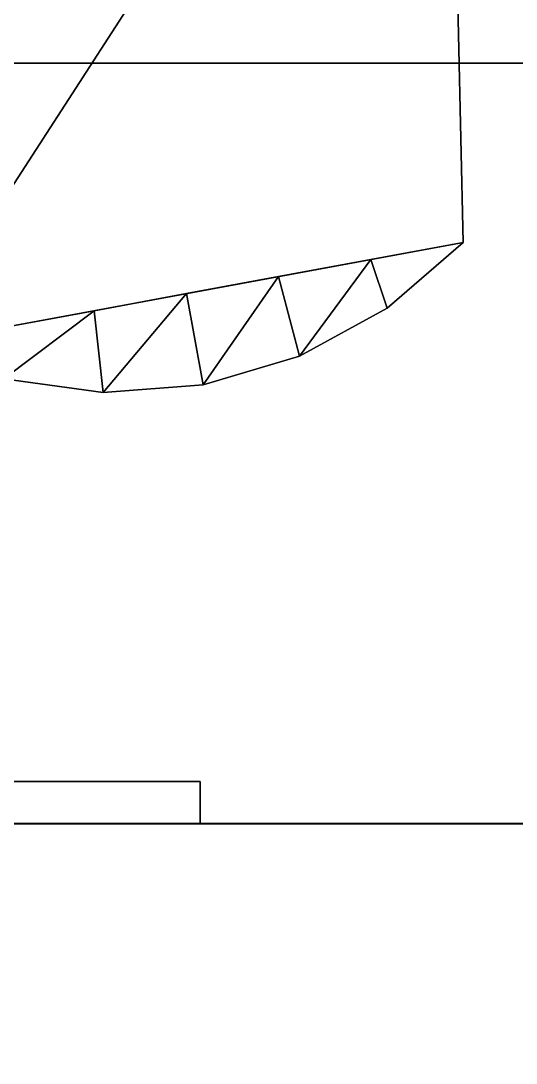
# Model space of a CAD drawing. Extents: x -469 to 3226, y 1395 to 4288.
# Drawn here: x 351.43 to 363.15, y 3552.36 to 3577.02 of the extents above; entities that cross this region are included whole.
import ezdxf

# ---------------------------------------------------------------- set-up
doc = ezdxf.new("R2010")
doc.units = 0
for name, color, linetype in [('LAYER0', 7, 'CONTINUOUS'), ('LAYER1', 7, 'CONTINUOUS'), ('LAYER339', 9, 'CONTINUOUS'), ('LAYER43', 7, 'CONTINUOUS'), ('LAYER44', 7, 'CONTINUOUS'), ('LAYER54', 9, 'CONTINUOUS'), ('LAYER55', 253, 'CONTINUOUS'), ('LAYER57', 28, 'CONTINUOUS'), ('LAYER58', 253, 'CONTINUOUS'), ('LAYER60', 28, 'CONTINUOUS'), ('LAYER61', 253, 'CONTINUOUS'), ('LAYER63', 28, 'CONTINUOUS'), ('LAYER64', 253, 'CONTINUOUS'), ('LAYER66', 28, 'CONTINUOUS'), ('LAYER67', 253, 'CONTINUOUS'), ('LAYER69', 28, 'CONTINUOUS')]:
    doc.layers.add(name, color=color, linetype=linetype)

msp = doc.modelspace()

# ---------------------------------------------------------------- linework, layer by layer
at = {"layer": 'LAYER0', "invisible_edges": 1}
for points in [[(3116.174, 4288.024, -5), (-468.8259, 1395.024, -5), (-468.8259, 4288.024, -5), (3116.174, 4288.024, -5)], [(-468.8259, 1395.024, -5), (3116.174, 4288.024, -5), (3116.174, 1395.024, -5), (-468.8259, 1395.024, -5)], [(3116.174, 1395.024), (-468.8259, 4288.024), (-468.8259, 1395.024), (3116.174, 1395.024)], [(-468.8259, 4288.024), (3116.174, 1395.024), (3116.174, 4288.024), (-468.8259, 4288.024)]]:
    msp.add_3dface(points, dxfattribs=at)
at = {"layer": 'LAYER339', "invisible_edges": 1}
for points in [[(2086.174, 3576.024, 2440), (236.1741, 3576.024, 2380), (236.1741, 3576.024, 2440), (2086.174, 3576.024, 2440)], [(236.1741, 3576.024, 2380), (2086.174, 3576.024, 2440), (2086.174, 3576.024, 2380), (236.1741, 3576.024, 2380)], [(2086.174, 3558.024, 2380), (236.1741, 3576.024, 2380), (2086.174, 3576.024, 2380), (2086.174, 3558.024, 2380)], [(236.1741, 3576.024, 2380), (2086.174, 3558.024, 2380), (236.1741, 3558.024, 2380), (236.1741, 3576.024, 2380)], [(236.1741, 3558.024, 2440), (2086.174, 3576.024, 2440), (236.1741, 3576.024, 2440), (236.1741, 3558.024, 2440)], [(2086.174, 3576.024, 2440), (236.1741, 3558.024, 2440), (2086.174, 3558.024, 2440), (2086.174, 3576.024, 2440)], [(2086.174, 3558.024, 2380), (236.1741, 3558.024, 2440), (236.1741, 3558.024, 2380), (2086.174, 3558.024, 2380)], [(236.1741, 3558.024, 2440), (2086.174, 3558.024, 2380), (2086.174, 3558.024, 2440), (236.1741, 3558.024, 2440)]]:
    msp.add_3dface(points, dxfattribs=at)
at = {"layer": 'LAYER43', "invisible_edges": 1}
for points in [[(-235.8259, 4138.023, 2379), (778.1741, 3558.023, 2379), (778.1741, 4138.023, 2379), (-235.8259, 4138.023, 2379)], [(778.1741, 3558.023, 2379), (-235.8259, 4138.023, 2379), (-235.8259, 3558.023, 2379), (778.1741, 3558.023, 2379)], [(-235.8259, 3558.023, 2361), (778.1741, 4138.023, 2361), (778.1741, 3558.023, 2361), (-235.8259, 3558.023, 2361)], [(778.1741, 4138.023, 2361), (-235.8259, 3558.023, 2361), (-235.8259, 4138.023, 2361), (778.1741, 4138.023, 2361)], [(-235.8259, 3558.023, 2361), (778.1741, 3558.023, 2379), (-235.8259, 3558.023, 2379), (-235.8259, 3558.023, 2361)], [(778.1741, 3558.023, 2379), (-235.8259, 3558.023, 2361), (778.1741, 3558.023, 2361), (778.1741, 3558.023, 2379)]]:
    msp.add_3dface(points, dxfattribs=at)
at = {"layer": 'LAYER44', "invisible_edges": 1}
for points in [[(778.1741, 4138.023, 80), (-235.8259, 3558.023, 80), (-235.8259, 4138.023, 80), (778.1741, 4138.023, 80)], [(-235.8259, 3558.023, 80), (778.1741, 4138.023, 80), (778.1741, 3558.023, 80), (-235.8259, 3558.023, 80)], [(778.1741, 3558.023, 98), (-235.8259, 4138.023, 98), (-235.8259, 3558.023, 98), (778.1741, 3558.023, 98)], [(-235.8259, 4138.023, 98), (778.1741, 3558.023, 98), (778.1741, 4138.023, 98), (-235.8259, 4138.023, 98)], [(778.1741, 3558.023, 98), (-235.8259, 3558.023, 80), (778.1741, 3558.023, 80), (778.1741, 3558.023, 98)], [(-235.8259, 3558.023, 80), (778.1741, 3558.023, 98), (-235.8259, 3558.023, 98), (-235.8259, 3558.023, 80)]]:
    msp.add_3dface(points, dxfattribs=at)
at = {"layer": 'LAYER54', "invisible_edges": 1}
for points in [[(794.1718, 3558.022, 83), (318.1718, 3558.022, 2377), (794.1718, 3558.022, 2377), (794.1718, 3558.022, 83)], [(318.1718, 3558.022, 2377), (794.1718, 3558.022, 83), (318.1718, 3558.022, 83), (318.1718, 3558.022, 2377)], [(794.1718, 3558.022, 83), (318.1718, 3540.022, 83), (318.1718, 3558.022, 83), (794.1718, 3558.022, 83)], [(318.1718, 3540.022, 83), (794.1718, 3558.022, 83), (794.1718, 3540.022, 83), (318.1718, 3540.022, 83)], [(794.1718, 3540.022, 2377), (318.1718, 3558.022, 2377), (318.1718, 3540.022, 2377), (794.1718, 3540.022, 2377)], [(318.1718, 3558.022, 2377), (794.1718, 3540.022, 2377), (794.1718, 3558.022, 2377), (318.1718, 3558.022, 2377)]]:
    msp.add_3dface(points, dxfattribs=at)
at = {"layer": 'LAYER55'}
for points in [[(348.7991, 3569.357, 189.7), (361.8991, 3571.778, 189.7), (361.5081, 3589.012, 189.7), (348.7991, 3569.357, 189.7)], [(348.7991, 3589.012, 189.7), (348.7991, 3569.357, 189.7), (361.5081, 3589.012, 189.7), (348.7991, 3589.012, 189.7)], [(348.7991, 3569.357, 176.3), (361.5081, 3589.012, 176.3), (361.8991, 3571.778, 176.3), (348.7991, 3569.357, 176.3)], [(348.7991, 3589.012, 176.3), (361.5081, 3589.012, 176.3), (348.7991, 3569.357, 176.3), (348.7991, 3589.012, 176.3)], [(361.5081, 3589.012, 189.7), (361.8991, 3571.778, 189.7), (361.8991, 3571.778, 176.3), (361.5081, 3589.012, 189.7)], [(361.5081, 3589.012, 176.3), (361.5081, 3589.012, 189.7), (361.8991, 3571.778, 176.3), (361.5081, 3589.012, 176.3)], [(361.8991, 3571.778, 189.7), (359.7158, 3571.374, 189.7), (360.104, 3570.226, 189.7), (361.8991, 3571.778, 189.7)], [(361.8991, 3571.778, 176.3), (360.104, 3570.226, 176.3), (359.7158, 3571.374, 176.3), (361.8991, 3571.778, 176.3)], [(361.8991, 3571.778, 189.7), (360.104, 3570.226, 189.7), (360.104, 3570.226, 176.3), (361.8991, 3571.778, 189.7)], [(361.8991, 3571.778, 176.3), (361.8991, 3571.778, 189.7), (360.104, 3570.226, 176.3), (361.8991, 3571.778, 176.3)], [(359.7158, 3571.374, 189.7), (357.5324, 3570.971, 189.7), (358.0224, 3569.086, 189.7), (359.7158, 3571.374, 189.7)], [(359.7158, 3571.374, 176.3), (358.0224, 3569.086, 176.3), (357.5324, 3570.971, 176.3), (359.7158, 3571.374, 176.3)], [(360.104, 3570.226, 189.7), (359.7158, 3571.374, 189.7), (358.0224, 3569.086, 189.7), (360.104, 3570.226, 189.7)], [(360.104, 3570.226, 176.3), (358.0224, 3569.086, 176.3), (359.7158, 3571.374, 176.3), (360.104, 3570.226, 176.3)], [(357.5324, 3570.971, 189.7), (355.3491, 3570.567, 189.7), (355.7477, 3568.41, 189.7), (357.5324, 3570.971, 189.7)], [(357.5324, 3570.971, 176.3), (355.7477, 3568.41, 176.3), (355.3491, 3570.567, 176.3), (357.5324, 3570.971, 176.3)], [(358.0224, 3569.086, 189.7), (357.5324, 3570.971, 189.7), (355.7477, 3568.41, 189.7), (358.0224, 3569.086, 189.7)], [(358.0224, 3569.086, 176.3), (355.7477, 3568.41, 176.3), (357.5324, 3570.971, 176.3), (358.0224, 3569.086, 176.3)], [(355.3491, 3570.567, 189.7), (353.1658, 3570.164, 189.7), (353.3816, 3568.229, 189.7), (355.3491, 3570.567, 189.7)], [(355.3491, 3570.567, 176.3), (353.3816, 3568.229, 176.3), (353.1658, 3570.164, 176.3), (355.3491, 3570.567, 176.3)], [(355.7477, 3568.41, 189.7), (355.3491, 3570.567, 189.7), (353.3816, 3568.229, 189.7), (355.7477, 3568.41, 189.7)], [(355.7477, 3568.41, 176.3), (353.3816, 3568.229, 176.3), (355.3491, 3570.567, 176.3), (355.7477, 3568.41, 176.3)], [(353.1658, 3570.164, 189.7), (350.9824, 3569.76, 189.7), (351.0303, 3568.549, 189.7), (353.1658, 3570.164, 189.7)], [(353.1658, 3570.164, 176.3), (351.0303, 3568.549, 176.3), (350.9824, 3569.76, 176.3), (353.1658, 3570.164, 176.3)], [(353.3816, 3568.229, 189.7), (353.1658, 3570.164, 189.7), (351.0303, 3568.549, 189.7), (353.3816, 3568.229, 189.7)], [(353.3816, 3568.229, 176.3), (351.0303, 3568.549, 176.3), (353.1658, 3570.164, 176.3), (353.3816, 3568.229, 176.3)], [(360.104, 3570.226, 189.7), (358.0224, 3569.086, 189.7), (358.0224, 3569.086, 176.3), (360.104, 3570.226, 189.7)], [(360.104, 3570.226, 176.3), (360.104, 3570.226, 189.7), (358.0224, 3569.086, 176.3), (360.104, 3570.226, 176.3)], [(358.0224, 3569.086, 189.7), (355.7477, 3568.41, 189.7), (355.7477, 3568.41, 176.3), (358.0224, 3569.086, 189.7)], [(358.0224, 3569.086, 176.3), (358.0224, 3569.086, 189.7), (355.7477, 3568.41, 176.3), (358.0224, 3569.086, 176.3)], [(353.3816, 3568.229, 189.7), (351.0303, 3568.549, 189.7), (351.0303, 3568.549, 176.3), (353.3816, 3568.229, 189.7)], [(353.3816, 3568.229, 176.3), (353.3816, 3568.229, 189.7), (351.0303, 3568.549, 176.3), (353.3816, 3568.229, 176.3)], [(355.7477, 3568.41, 189.7), (353.3816, 3568.229, 189.7), (353.3816, 3568.229, 176.3), (355.7477, 3568.41, 189.7)], [(355.7477, 3568.41, 176.3), (355.7477, 3568.41, 189.7), (353.3816, 3568.229, 176.3), (355.7477, 3568.41, 176.3)]]:
    msp.add_3dface(points, dxfattribs=at)
at = {"layer": 'LAYER57'}
for points in [[(355.6736, 3559.022, 162), (337.6736, 3559.022, 162), (337.6736, 3559.022, 162), (355.6736, 3559.022, 162)], [(355.6736, 3559.022, 204), (337.6736, 3559.022, 204), (337.6736, 3559.022, 204), (355.6736, 3559.022, 204)], [(337.6736, 3559.022, 162), (337.6736, 3558.022, 162), (355.6736, 3558.022, 162), (355.6736, 3559.022, 162)], [(337.6736, 3559.022, 204), (337.6736, 3558.022, 204), (355.6736, 3558.022, 204), (355.6736, 3559.022, 204)], [(355.6736, 3559.022, 204), (355.6736, 3558.022, 204), (355.6736, 3559.022, 204)], [(355.6736, 3558.022, 162), (355.6736, 3558.022, 204), (355.6736, 3559.022, 204), (355.6736, 3559.022, 162)], [(355.6736, 3558.022, 162), (337.6736, 3558.022, 162), (337.6736, 3558.022, 204), (355.6736, 3558.022, 204)]]:
    msp.add_3dface(points, dxfattribs=at)
for points, invisible_edges in [([(355.6736, 3559.022, 162), (350.6736, 3559.022, 174), (337.6736, 3559.022, 174), (337.6736, 3559.022, 162)], 1), ([(355.6736, 3559.022, 204), (350.6736, 3559.022, 192), (337.6736, 3559.022, 192), (337.6736, 3559.022, 204)], 1), ([(355.6736, 3559.022, 204), (355.6736, 3559.022, 162), (350.6736, 3559.022, 174), (350.6736, 3559.022, 192)], 10)]:
    msp.add_3dface(points, dxfattribs=dict(at, invisible_edges=invisible_edges))
at = {"layer": 'LAYER58'}
for points in [[(348.7991, 3569.357, 713.2), (361.8991, 3571.778, 713.2), (361.5081, 3589.012, 713.2), (348.7991, 3569.357, 713.2)], [(348.7991, 3589.012, 713.2), (348.7991, 3569.357, 713.2), (361.5081, 3589.012, 713.2), (348.7991, 3589.012, 713.2)], [(348.7991, 3569.357, 699.8), (361.5081, 3589.012, 699.8), (361.8991, 3571.778, 699.8), (348.7991, 3569.357, 699.8)], [(348.7991, 3589.012, 699.8), (361.5081, 3589.012, 699.8), (348.7991, 3569.357, 699.8), (348.7991, 3589.012, 699.8)], [(361.5081, 3589.012, 713.2), (361.8991, 3571.778, 713.2), (361.8991, 3571.778, 699.8), (361.5081, 3589.012, 713.2)], [(361.5081, 3589.012, 699.8), (361.5081, 3589.012, 713.2), (361.8991, 3571.778, 699.8), (361.5081, 3589.012, 699.8)], [(361.8991, 3571.778, 713.2), (359.7158, 3571.374, 713.2), (360.104, 3570.226, 713.2), (361.8991, 3571.778, 713.2)], [(361.8991, 3571.778, 699.8), (360.104, 3570.226, 699.8), (359.7158, 3571.374, 699.8), (361.8991, 3571.778, 699.8)], [(361.8991, 3571.778, 713.2), (360.104, 3570.226, 713.2), (360.104, 3570.226, 699.8), (361.8991, 3571.778, 713.2)], [(361.8991, 3571.778, 699.8), (361.8991, 3571.778, 713.2), (360.104, 3570.226, 699.8), (361.8991, 3571.778, 699.8)], [(359.7158, 3571.374, 713.2), (357.5324, 3570.971, 713.2), (358.0224, 3569.086, 713.2), (359.7158, 3571.374, 713.2)], [(359.7158, 3571.374, 699.8), (358.0224, 3569.086, 699.8), (357.5324, 3570.971, 699.8), (359.7158, 3571.374, 699.8)], [(360.104, 3570.226, 713.2), (359.7158, 3571.374, 713.2), (358.0224, 3569.086, 713.2), (360.104, 3570.226, 713.2)], [(360.104, 3570.226, 699.8), (358.0224, 3569.086, 699.8), (359.7158, 3571.374, 699.8), (360.104, 3570.226, 699.8)], [(357.5324, 3570.971, 713.2), (355.3491, 3570.567, 713.2), (355.7477, 3568.41, 713.2), (357.5324, 3570.971, 713.2)], [(357.5324, 3570.971, 699.8), (355.7477, 3568.41, 699.8), (355.3491, 3570.567, 699.8), (357.5324, 3570.971, 699.8)], [(358.0224, 3569.086, 713.2), (357.5324, 3570.971, 713.2), (355.7477, 3568.41, 713.2), (358.0224, 3569.086, 713.2)], [(358.0224, 3569.086, 699.8), (355.7477, 3568.41, 699.8), (357.5324, 3570.971, 699.8), (358.0224, 3569.086, 699.8)], [(355.3491, 3570.567, 713.2), (353.1658, 3570.164, 713.2), (353.3816, 3568.229, 713.2), (355.3491, 3570.567, 713.2)], [(355.3491, 3570.567, 699.8), (353.3816, 3568.229, 699.8), (353.1658, 3570.164, 699.8), (355.3491, 3570.567, 699.8)], [(355.7477, 3568.41, 713.2), (355.3491, 3570.567, 713.2), (353.3816, 3568.229, 713.2), (355.7477, 3568.41, 713.2)], [(355.7477, 3568.41, 699.8), (353.3816, 3568.229, 699.8), (355.3491, 3570.567, 699.8), (355.7477, 3568.41, 699.8)], [(353.1658, 3570.164, 713.2), (350.9824, 3569.76, 713.2), (351.0303, 3568.549, 713.2), (353.1658, 3570.164, 713.2)], [(353.1658, 3570.164, 699.8), (351.0303, 3568.549, 699.8), (350.9824, 3569.76, 699.8), (353.1658, 3570.164, 699.8)], [(353.3816, 3568.229, 713.2), (353.1658, 3570.164, 713.2), (351.0303, 3568.549, 713.2), (353.3816, 3568.229, 713.2)], [(353.3816, 3568.229, 699.8), (351.0303, 3568.549, 699.8), (353.1658, 3570.164, 699.8), (353.3816, 3568.229, 699.8)], [(360.104, 3570.226, 713.2), (358.0224, 3569.086, 713.2), (358.0224, 3569.086, 699.8), (360.104, 3570.226, 713.2)], [(360.104, 3570.226, 699.8), (360.104, 3570.226, 713.2), (358.0224, 3569.086, 699.8), (360.104, 3570.226, 699.8)], [(358.0224, 3569.086, 713.2), (355.7477, 3568.41, 713.2), (355.7477, 3568.41, 699.8), (358.0224, 3569.086, 713.2)], [(358.0224, 3569.086, 699.8), (358.0224, 3569.086, 713.2), (355.7477, 3568.41, 699.8), (358.0224, 3569.086, 699.8)], [(353.3816, 3568.229, 713.2), (351.0303, 3568.549, 713.2), (351.0303, 3568.549, 699.8), (353.3816, 3568.229, 713.2)], [(353.3816, 3568.229, 699.8), (353.3816, 3568.229, 713.2), (351.0303, 3568.549, 699.8), (353.3816, 3568.229, 699.8)], [(355.7477, 3568.41, 713.2), (353.3816, 3568.229, 713.2), (353.3816, 3568.229, 699.8), (355.7477, 3568.41, 713.2)], [(355.7477, 3568.41, 699.8), (355.7477, 3568.41, 713.2), (353.3816, 3568.229, 699.8), (355.7477, 3568.41, 699.8)]]:
    msp.add_3dface(points, dxfattribs=at)
at = {"layer": 'LAYER60'}
for points in [[(355.6736, 3559.022, 685.5), (337.6736, 3559.022, 685.5), (337.6736, 3559.022, 685.5), (355.6736, 3559.022, 685.5)], [(355.6736, 3559.022, 727.5), (337.6736, 3559.022, 727.5), (337.6736, 3559.022, 727.5), (355.6736, 3559.022, 727.5)], [(337.6736, 3559.022, 685.5), (337.6736, 3558.022, 685.5), (355.6736, 3558.022, 685.5), (355.6736, 3559.022, 685.5)], [(337.6736, 3559.022, 727.5), (337.6736, 3558.022, 727.5), (355.6736, 3558.022, 727.5), (355.6736, 3559.022, 727.5)], [(355.6736, 3559.022, 727.5), (355.6736, 3558.022, 727.5), (355.6736, 3559.022, 727.5)], [(355.6736, 3558.022, 685.5), (355.6736, 3558.022, 727.5), (355.6736, 3559.022, 727.5), (355.6736, 3559.022, 685.5)], [(355.6736, 3558.022, 685.5), (337.6736, 3558.022, 685.5), (337.6736, 3558.022, 727.5), (355.6736, 3558.022, 727.5)]]:
    msp.add_3dface(points, dxfattribs=at)
for points, invisible_edges in [([(355.6736, 3559.022, 685.5), (350.6736, 3559.022, 697.5), (337.6736, 3559.022, 697.5), (337.6736, 3559.022, 685.5)], 1), ([(355.6736, 3559.022, 727.5), (350.6736, 3559.022, 715.5), (337.6736, 3559.022, 715.5), (337.6736, 3559.022, 727.5)], 1), ([(355.6736, 3559.022, 727.5), (355.6736, 3559.022, 685.5), (350.6736, 3559.022, 697.5), (350.6736, 3559.022, 715.5)], 10)]:
    msp.add_3dface(points, dxfattribs=dict(at, invisible_edges=invisible_edges))
at = {"layer": 'LAYER61'}
for points in [[(348.7991, 3569.357, 1236.7), (361.8991, 3571.778, 1236.7), (361.5081, 3589.012, 1236.7), (348.7991, 3569.357, 1236.7)], [(348.7991, 3589.012, 1236.7), (348.7991, 3569.357, 1236.7), (361.5081, 3589.012, 1236.7), (348.7991, 3589.012, 1236.7)], [(348.7991, 3569.357, 1223.3), (361.5081, 3589.012, 1223.3), (361.8991, 3571.778, 1223.3), (348.7991, 3569.357, 1223.3)], [(348.7991, 3589.012, 1223.3), (361.5081, 3589.012, 1223.3), (348.7991, 3569.357, 1223.3), (348.7991, 3589.012, 1223.3)], [(361.5081, 3589.012, 1236.7), (361.8991, 3571.778, 1236.7), (361.8991, 3571.778, 1223.3), (361.5081, 3589.012, 1236.7)], [(361.5081, 3589.012, 1223.3), (361.5081, 3589.012, 1236.7), (361.8991, 3571.778, 1223.3), (361.5081, 3589.012, 1223.3)], [(361.8991, 3571.778, 1236.7), (359.7158, 3571.374, 1236.7), (360.104, 3570.226, 1236.7), (361.8991, 3571.778, 1236.7)], [(361.8991, 3571.778, 1223.3), (360.104, 3570.226, 1223.3), (359.7158, 3571.374, 1223.3), (361.8991, 3571.778, 1223.3)], [(361.8991, 3571.778, 1236.7), (360.104, 3570.226, 1236.7), (360.104, 3570.226, 1223.3), (361.8991, 3571.778, 1236.7)], [(361.8991, 3571.778, 1223.3), (361.8991, 3571.778, 1236.7), (360.104, 3570.226, 1223.3), (361.8991, 3571.778, 1223.3)], [(359.7158, 3571.374, 1236.7), (357.5324, 3570.971, 1236.7), (358.0224, 3569.086, 1236.7), (359.7158, 3571.374, 1236.7)], [(359.7158, 3571.374, 1223.3), (358.0224, 3569.086, 1223.3), (357.5324, 3570.971, 1223.3), (359.7158, 3571.374, 1223.3)], [(360.104, 3570.226, 1236.7), (359.7158, 3571.374, 1236.7), (358.0224, 3569.086, 1236.7), (360.104, 3570.226, 1236.7)], [(360.104, 3570.226, 1223.3), (358.0224, 3569.086, 1223.3), (359.7158, 3571.374, 1223.3), (360.104, 3570.226, 1223.3)], [(357.5324, 3570.971, 1236.7), (355.3491, 3570.567, 1236.7), (355.7477, 3568.41, 1236.7), (357.5324, 3570.971, 1236.7)], [(357.5324, 3570.971, 1223.3), (355.7477, 3568.41, 1223.3), (355.3491, 3570.567, 1223.3), (357.5324, 3570.971, 1223.3)], [(358.0224, 3569.086, 1236.7), (357.5324, 3570.971, 1236.7), (355.7477, 3568.41, 1236.7), (358.0224, 3569.086, 1236.7)], [(358.0224, 3569.086, 1223.3), (355.7477, 3568.41, 1223.3), (357.5324, 3570.971, 1223.3), (358.0224, 3569.086, 1223.3)], [(355.3491, 3570.567, 1236.7), (353.1658, 3570.164, 1236.7), (353.3816, 3568.229, 1236.7), (355.3491, 3570.567, 1236.7)], [(355.3491, 3570.567, 1223.3), (353.3816, 3568.229, 1223.3), (353.1658, 3570.164, 1223.3), (355.3491, 3570.567, 1223.3)], [(355.7477, 3568.41, 1236.7), (355.3491, 3570.567, 1236.7), (353.3816, 3568.229, 1236.7), (355.7477, 3568.41, 1236.7)], [(355.7477, 3568.41, 1223.3), (353.3816, 3568.229, 1223.3), (355.3491, 3570.567, 1223.3), (355.7477, 3568.41, 1223.3)], [(353.1658, 3570.164, 1236.7), (350.9824, 3569.76, 1236.7), (351.0303, 3568.549, 1236.7), (353.1658, 3570.164, 1236.7)], [(353.1658, 3570.164, 1223.3), (351.0303, 3568.549, 1223.3), (350.9824, 3569.76, 1223.3), (353.1658, 3570.164, 1223.3)], [(353.3816, 3568.229, 1236.7), (353.1658, 3570.164, 1236.7), (351.0303, 3568.549, 1236.7), (353.3816, 3568.229, 1236.7)], [(353.3816, 3568.229, 1223.3), (351.0303, 3568.549, 1223.3), (353.1658, 3570.164, 1223.3), (353.3816, 3568.229, 1223.3)], [(360.104, 3570.226, 1236.7), (358.0224, 3569.086, 1236.7), (358.0224, 3569.086, 1223.3), (360.104, 3570.226, 1236.7)], [(360.104, 3570.226, 1223.3), (360.104, 3570.226, 1236.7), (358.0224, 3569.086, 1223.3), (360.104, 3570.226, 1223.3)], [(358.0224, 3569.086, 1236.7), (355.7477, 3568.41, 1236.7), (355.7477, 3568.41, 1223.3), (358.0224, 3569.086, 1236.7)], [(358.0224, 3569.086, 1223.3), (358.0224, 3569.086, 1236.7), (355.7477, 3568.41, 1223.3), (358.0224, 3569.086, 1223.3)], [(353.3816, 3568.229, 1236.7), (351.0303, 3568.549, 1236.7), (351.0303, 3568.549, 1223.3), (353.3816, 3568.229, 1236.7)], [(353.3816, 3568.229, 1223.3), (353.3816, 3568.229, 1236.7), (351.0303, 3568.549, 1223.3), (353.3816, 3568.229, 1223.3)], [(355.7477, 3568.41, 1236.7), (353.3816, 3568.229, 1236.7), (353.3816, 3568.229, 1223.3), (355.7477, 3568.41, 1236.7)], [(355.7477, 3568.41, 1223.3), (355.7477, 3568.41, 1236.7), (353.3816, 3568.229, 1223.3), (355.7477, 3568.41, 1223.3)]]:
    msp.add_3dface(points, dxfattribs=at)
at = {"layer": 'LAYER63'}
for points in [[(355.6736, 3559.022, 1209), (337.6736, 3559.022, 1209), (337.6736, 3559.022, 1209), (355.6736, 3559.022, 1209)], [(355.6736, 3559.022, 1251), (337.6736, 3559.022, 1251), (337.6736, 3559.022, 1251), (355.6736, 3559.022, 1251)], [(337.6736, 3559.022, 1209), (337.6736, 3558.022, 1209), (355.6736, 3558.022, 1209), (355.6736, 3559.022, 1209)], [(337.6736, 3559.022, 1251), (337.6736, 3558.022, 1251), (355.6736, 3558.022, 1251), (355.6736, 3559.022, 1251)], [(355.6736, 3559.022, 1251), (355.6736, 3558.022, 1251), (355.6736, 3559.022, 1251)], [(355.6736, 3558.022, 1209), (355.6736, 3558.022, 1251), (355.6736, 3559.022, 1251), (355.6736, 3559.022, 1209)], [(355.6736, 3558.022, 1209), (337.6736, 3558.022, 1209), (337.6736, 3558.022, 1251), (355.6736, 3558.022, 1251)]]:
    msp.add_3dface(points, dxfattribs=at)
for points, invisible_edges in [([(355.6736, 3559.022, 1209), (350.6736, 3559.022, 1221), (337.6736, 3559.022, 1221), (337.6736, 3559.022, 1209)], 1), ([(355.6736, 3559.022, 1251), (350.6736, 3559.022, 1239), (337.6736, 3559.022, 1239), (337.6736, 3559.022, 1251)], 1), ([(355.6736, 3559.022, 1251), (355.6736, 3559.022, 1209), (350.6736, 3559.022, 1221), (350.6736, 3559.022, 1239)], 10)]:
    msp.add_3dface(points, dxfattribs=dict(at, invisible_edges=invisible_edges))
at = {"layer": 'LAYER64'}
for points in [[(348.7991, 3569.357, 1760.2), (361.8991, 3571.778, 1760.2), (361.5081, 3589.012, 1760.2), (348.7991, 3569.357, 1760.2)], [(348.7991, 3589.012, 1760.2), (348.7991, 3569.357, 1760.2), (361.5081, 3589.012, 1760.2), (348.7991, 3589.012, 1760.2)], [(348.7991, 3569.357, 1746.8), (361.5081, 3589.012, 1746.8), (361.8991, 3571.778, 1746.8), (348.7991, 3569.357, 1746.8)], [(348.7991, 3589.012, 1746.8), (361.5081, 3589.012, 1746.8), (348.7991, 3569.357, 1746.8), (348.7991, 3589.012, 1746.8)], [(361.5081, 3589.012, 1760.2), (361.8991, 3571.778, 1760.2), (361.8991, 3571.778, 1746.8), (361.5081, 3589.012, 1760.2)], [(361.5081, 3589.012, 1746.8), (361.5081, 3589.012, 1760.2), (361.8991, 3571.778, 1746.8), (361.5081, 3589.012, 1746.8)], [(361.8991, 3571.778, 1760.2), (359.7158, 3571.374, 1760.2), (360.104, 3570.226, 1760.2), (361.8991, 3571.778, 1760.2)], [(361.8991, 3571.778, 1746.8), (360.104, 3570.226, 1746.8), (359.7158, 3571.374, 1746.8), (361.8991, 3571.778, 1746.8)], [(361.8991, 3571.778, 1760.2), (360.104, 3570.226, 1760.2), (360.104, 3570.226, 1746.8), (361.8991, 3571.778, 1760.2)], [(361.8991, 3571.778, 1746.8), (361.8991, 3571.778, 1760.2), (360.104, 3570.226, 1746.8), (361.8991, 3571.778, 1746.8)], [(359.7158, 3571.374, 1760.2), (357.5324, 3570.971, 1760.2), (358.0224, 3569.086, 1760.2), (359.7158, 3571.374, 1760.2)], [(359.7158, 3571.374, 1746.8), (358.0224, 3569.086, 1746.8), (357.5324, 3570.971, 1746.8), (359.7158, 3571.374, 1746.8)], [(360.104, 3570.226, 1760.2), (359.7158, 3571.374, 1760.2), (358.0224, 3569.086, 1760.2), (360.104, 3570.226, 1760.2)], [(360.104, 3570.226, 1746.8), (358.0224, 3569.086, 1746.8), (359.7158, 3571.374, 1746.8), (360.104, 3570.226, 1746.8)], [(357.5324, 3570.971, 1760.2), (355.3491, 3570.567, 1760.2), (355.7477, 3568.41, 1760.2), (357.5324, 3570.971, 1760.2)], [(357.5324, 3570.971, 1746.8), (355.7477, 3568.41, 1746.8), (355.3491, 3570.567, 1746.8), (357.5324, 3570.971, 1746.8)], [(358.0224, 3569.086, 1760.2), (357.5324, 3570.971, 1760.2), (355.7477, 3568.41, 1760.2), (358.0224, 3569.086, 1760.2)], [(358.0224, 3569.086, 1746.8), (355.7477, 3568.41, 1746.8), (357.5324, 3570.971, 1746.8), (358.0224, 3569.086, 1746.8)], [(355.3491, 3570.567, 1760.2), (353.1658, 3570.164, 1760.2), (353.3816, 3568.229, 1760.2), (355.3491, 3570.567, 1760.2)], [(355.3491, 3570.567, 1746.8), (353.3816, 3568.229, 1746.8), (353.1658, 3570.164, 1746.8), (355.3491, 3570.567, 1746.8)], [(355.7477, 3568.41, 1760.2), (355.3491, 3570.567, 1760.2), (353.3816, 3568.229, 1760.2), (355.7477, 3568.41, 1760.2)], [(355.7477, 3568.41, 1746.8), (353.3816, 3568.229, 1746.8), (355.3491, 3570.567, 1746.8), (355.7477, 3568.41, 1746.8)], [(353.1658, 3570.164, 1760.2), (350.9824, 3569.76, 1760.2), (351.0303, 3568.549, 1760.2), (353.1658, 3570.164, 1760.2)], [(353.1658, 3570.164, 1746.8), (351.0303, 3568.549, 1746.8), (350.9824, 3569.76, 1746.8), (353.1658, 3570.164, 1746.8)], [(353.3816, 3568.229, 1760.2), (353.1658, 3570.164, 1760.2), (351.0303, 3568.549, 1760.2), (353.3816, 3568.229, 1760.2)], [(353.3816, 3568.229, 1746.8), (351.0303, 3568.549, 1746.8), (353.1658, 3570.164, 1746.8), (353.3816, 3568.229, 1746.8)], [(360.104, 3570.226, 1760.2), (358.0224, 3569.086, 1760.2), (358.0224, 3569.086, 1746.8), (360.104, 3570.226, 1760.2)], [(360.104, 3570.226, 1746.8), (360.104, 3570.226, 1760.2), (358.0224, 3569.086, 1746.8), (360.104, 3570.226, 1746.8)], [(358.0224, 3569.086, 1760.2), (355.7477, 3568.41, 1760.2), (355.7477, 3568.41, 1746.8), (358.0224, 3569.086, 1760.2)], [(358.0224, 3569.086, 1746.8), (358.0224, 3569.086, 1760.2), (355.7477, 3568.41, 1746.8), (358.0224, 3569.086, 1746.8)], [(353.3816, 3568.229, 1760.2), (351.0303, 3568.549, 1760.2), (351.0303, 3568.549, 1746.8), (353.3816, 3568.229, 1760.2)], [(353.3816, 3568.229, 1746.8), (353.3816, 3568.229, 1760.2), (351.0303, 3568.549, 1746.8), (353.3816, 3568.229, 1746.8)], [(355.7477, 3568.41, 1760.2), (353.3816, 3568.229, 1760.2), (353.3816, 3568.229, 1746.8), (355.7477, 3568.41, 1760.2)], [(355.7477, 3568.41, 1746.8), (355.7477, 3568.41, 1760.2), (353.3816, 3568.229, 1746.8), (355.7477, 3568.41, 1746.8)]]:
    msp.add_3dface(points, dxfattribs=at)
at = {"layer": 'LAYER66'}
for points in [[(355.6736, 3559.022, 1732.5), (337.6736, 3559.022, 1732.5), (337.6736, 3559.022, 1732.5), (355.6736, 3559.022, 1732.5)], [(355.6736, 3559.022, 1774.5), (337.6736, 3559.022, 1774.5), (337.6736, 3559.022, 1774.5), (355.6736, 3559.022, 1774.5)], [(337.6736, 3559.022, 1732.5), (337.6736, 3558.022, 1732.5), (355.6736, 3558.022, 1732.5), (355.6736, 3559.022, 1732.5)], [(337.6736, 3559.022, 1774.5), (337.6736, 3558.022, 1774.5), (355.6736, 3558.022, 1774.5), (355.6736, 3559.022, 1774.5)], [(355.6736, 3559.022, 1774.5), (355.6736, 3558.022, 1774.5), (355.6736, 3559.022, 1774.5)], [(355.6736, 3558.022, 1732.5), (355.6736, 3558.022, 1774.5), (355.6736, 3559.022, 1774.5), (355.6736, 3559.022, 1732.5)], [(355.6736, 3558.022, 1732.5), (337.6736, 3558.022, 1732.5), (337.6736, 3558.022, 1774.5), (355.6736, 3558.022, 1774.5)]]:
    msp.add_3dface(points, dxfattribs=at)
for points, invisible_edges in [([(355.6736, 3559.022, 1732.5), (350.6736, 3559.022, 1744.5), (337.6736, 3559.022, 1744.5), (337.6736, 3559.022, 1732.5)], 1), ([(355.6736, 3559.022, 1774.5), (350.6736, 3559.022, 1762.5), (337.6736, 3559.022, 1762.5), (337.6736, 3559.022, 1774.5)], 1), ([(355.6736, 3559.022, 1774.5), (355.6736, 3559.022, 1732.5), (350.6736, 3559.022, 1744.5), (350.6736, 3559.022, 1762.5)], 10)]:
    msp.add_3dface(points, dxfattribs=dict(at, invisible_edges=invisible_edges))
at = {"layer": 'LAYER67'}
for points in [[(348.7991, 3569.357, 2283.7), (361.8991, 3571.778, 2283.7), (361.5081, 3589.012, 2283.7), (348.7991, 3569.357, 2283.7)], [(348.7991, 3589.012, 2283.7), (348.7991, 3569.357, 2283.7), (361.5081, 3589.012, 2283.7), (348.7991, 3589.012, 2283.7)], [(348.7991, 3569.357, 2270.3), (361.5081, 3589.012, 2270.3), (361.8991, 3571.778, 2270.3), (348.7991, 3569.357, 2270.3)], [(348.7991, 3589.012, 2270.3), (361.5081, 3589.012, 2270.3), (348.7991, 3569.357, 2270.3), (348.7991, 3589.012, 2270.3)], [(361.5081, 3589.012, 2283.7), (361.8991, 3571.778, 2283.7), (361.8991, 3571.778, 2270.3), (361.5081, 3589.012, 2283.7)], [(361.5081, 3589.012, 2270.3), (361.5081, 3589.012, 2283.7), (361.8991, 3571.778, 2270.3), (361.5081, 3589.012, 2270.3)], [(361.8991, 3571.778, 2283.7), (359.7158, 3571.374, 2283.7), (360.104, 3570.226, 2283.7), (361.8991, 3571.778, 2283.7)], [(361.8991, 3571.778, 2270.3), (360.104, 3570.226, 2270.3), (359.7158, 3571.374, 2270.3), (361.8991, 3571.778, 2270.3)], [(361.8991, 3571.778, 2283.7), (360.104, 3570.226, 2283.7), (360.104, 3570.226, 2270.3), (361.8991, 3571.778, 2283.7)], [(361.8991, 3571.778, 2270.3), (361.8991, 3571.778, 2283.7), (360.104, 3570.226, 2270.3), (361.8991, 3571.778, 2270.3)], [(359.7158, 3571.374, 2283.7), (357.5324, 3570.971, 2283.7), (358.0224, 3569.086, 2283.7), (359.7158, 3571.374, 2283.7)], [(359.7158, 3571.374, 2270.3), (358.0224, 3569.086, 2270.3), (357.5324, 3570.971, 2270.3), (359.7158, 3571.374, 2270.3)], [(360.104, 3570.226, 2283.7), (359.7158, 3571.374, 2283.7), (358.0224, 3569.086, 2283.7), (360.104, 3570.226, 2283.7)], [(360.104, 3570.226, 2270.3), (358.0224, 3569.086, 2270.3), (359.7158, 3571.374, 2270.3), (360.104, 3570.226, 2270.3)], [(357.5324, 3570.971, 2283.7), (355.3491, 3570.567, 2283.7), (355.7477, 3568.41, 2283.7), (357.5324, 3570.971, 2283.7)], [(357.5324, 3570.971, 2270.3), (355.7477, 3568.41, 2270.3), (355.3491, 3570.567, 2270.3), (357.5324, 3570.971, 2270.3)], [(358.0224, 3569.086, 2283.7), (357.5324, 3570.971, 2283.7), (355.7477, 3568.41, 2283.7), (358.0224, 3569.086, 2283.7)], [(358.0224, 3569.086, 2270.3), (355.7477, 3568.41, 2270.3), (357.5324, 3570.971, 2270.3), (358.0224, 3569.086, 2270.3)], [(355.3491, 3570.567, 2283.7), (353.1658, 3570.164, 2283.7), (353.3816, 3568.229, 2283.7), (355.3491, 3570.567, 2283.7)], [(355.3491, 3570.567, 2270.3), (353.3816, 3568.229, 2270.3), (353.1658, 3570.164, 2270.3), (355.3491, 3570.567, 2270.3)], [(355.7477, 3568.41, 2283.7), (355.3491, 3570.567, 2283.7), (353.3816, 3568.229, 2283.7), (355.7477, 3568.41, 2283.7)], [(355.7477, 3568.41, 2270.3), (353.3816, 3568.229, 2270.3), (355.3491, 3570.567, 2270.3), (355.7477, 3568.41, 2270.3)], [(353.1658, 3570.164, 2283.7), (350.9824, 3569.76, 2283.7), (351.0303, 3568.549, 2283.7), (353.1658, 3570.164, 2283.7)], [(353.1658, 3570.164, 2270.3), (351.0303, 3568.549, 2270.3), (350.9824, 3569.76, 2270.3), (353.1658, 3570.164, 2270.3)], [(353.3816, 3568.229, 2283.7), (353.1658, 3570.164, 2283.7), (351.0303, 3568.549, 2283.7), (353.3816, 3568.229, 2283.7)], [(353.3816, 3568.229, 2270.3), (351.0303, 3568.549, 2270.3), (353.1658, 3570.164, 2270.3), (353.3816, 3568.229, 2270.3)], [(360.104, 3570.226, 2283.7), (358.0224, 3569.086, 2283.7), (358.0224, 3569.086, 2270.3), (360.104, 3570.226, 2283.7)], [(360.104, 3570.226, 2270.3), (360.104, 3570.226, 2283.7), (358.0224, 3569.086, 2270.3), (360.104, 3570.226, 2270.3)], [(358.0224, 3569.086, 2283.7), (355.7477, 3568.41, 2283.7), (355.7477, 3568.41, 2270.3), (358.0224, 3569.086, 2283.7)], [(358.0224, 3569.086, 2270.3), (358.0224, 3569.086, 2283.7), (355.7477, 3568.41, 2270.3), (358.0224, 3569.086, 2270.3)], [(353.3816, 3568.229, 2283.7), (351.0303, 3568.549, 2283.7), (351.0303, 3568.549, 2270.3), (353.3816, 3568.229, 2283.7)], [(353.3816, 3568.229, 2270.3), (353.3816, 3568.229, 2283.7), (351.0303, 3568.549, 2270.3), (353.3816, 3568.229, 2270.3)], [(355.7477, 3568.41, 2283.7), (353.3816, 3568.229, 2283.7), (353.3816, 3568.229, 2270.3), (355.7477, 3568.41, 2283.7)], [(355.7477, 3568.41, 2270.3), (355.7477, 3568.41, 2283.7), (353.3816, 3568.229, 2270.3), (355.7477, 3568.41, 2270.3)]]:
    msp.add_3dface(points, dxfattribs=at)
at = {"layer": 'LAYER69'}
for points in [[(355.6736, 3559.022, 2256), (337.6736, 3559.022, 2256), (337.6736, 3559.022, 2256), (355.6736, 3559.022, 2256)], [(355.6736, 3559.022, 2298), (337.6736, 3559.022, 2298), (337.6736, 3559.022, 2298), (355.6736, 3559.022, 2298)], [(337.6736, 3559.022, 2256), (337.6736, 3558.022, 2256), (355.6736, 3558.022, 2256), (355.6736, 3559.022, 2256)], [(337.6736, 3559.022, 2298), (337.6736, 3558.022, 2298), (355.6736, 3558.022, 2298), (355.6736, 3559.022, 2298)], [(355.6736, 3559.022, 2298), (355.6736, 3558.022, 2298), (355.6736, 3559.022, 2298)], [(355.6736, 3558.022, 2256), (355.6736, 3558.022, 2298), (355.6736, 3559.022, 2298), (355.6736, 3559.022, 2256)], [(355.6736, 3558.022, 2256), (337.6736, 3558.022, 2256), (337.6736, 3558.022, 2298), (355.6736, 3558.022, 2298)]]:
    msp.add_3dface(points, dxfattribs=at)
for points, invisible_edges in [([(355.6736, 3559.022, 2256), (350.6736, 3559.022, 2268), (337.6736, 3559.022, 2268), (337.6736, 3559.022, 2256)], 1), ([(355.6736, 3559.022, 2298), (350.6736, 3559.022, 2286), (337.6736, 3559.022, 2286), (337.6736, 3559.022, 2298)], 1), ([(355.6736, 3559.022, 2298), (355.6736, 3559.022, 2256), (350.6736, 3559.022, 2268), (350.6736, 3559.022, 2286)], 10)]:
    msp.add_3dface(points, dxfattribs=dict(at, invisible_edges=invisible_edges))

# ---------------------------------------------------------------- meshes
at = {"layer": 'LAYER1'}
mesh = msp.add_polymesh((5, 2), dxfattribs=at)
for k, corner in enumerate([(2966.174, 1545.024, 2430), (2966.174, 4138.024, 2430), (-318.8259, 1545.024, 2430), (2966.174, 1545.024, 2430), (-318.8259, 4138.024, 2430), (-318.8259, 1545.024, 2430), (2966.174, 4138.024, 2430), (-318.8259, 4138.024, 2430), (3116.174, 4288.024, 2430), (-468.8259, 4288.024, 2430)]):
    mesh.set_mesh_vertex(divmod(k, 2), corner)

doc.saveas('drawing.dxf')
